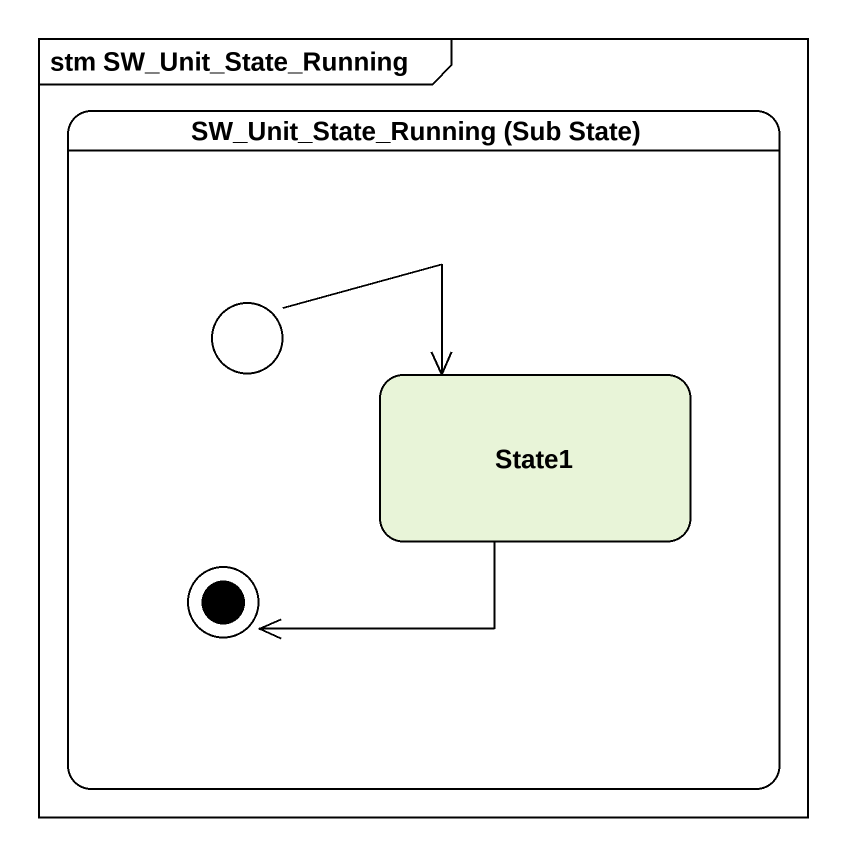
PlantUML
@startuml
mainframe stm SW_Unit_State_Running
hide empty description
state "SW_Unit_State_Running (Sub State)" as SW_Unit_State_Running_Sub {
  state entry1 <<entryPoint>>
  state State1
  State1 -left-> [*]
}
entry1 -right-> State1
@enduml
